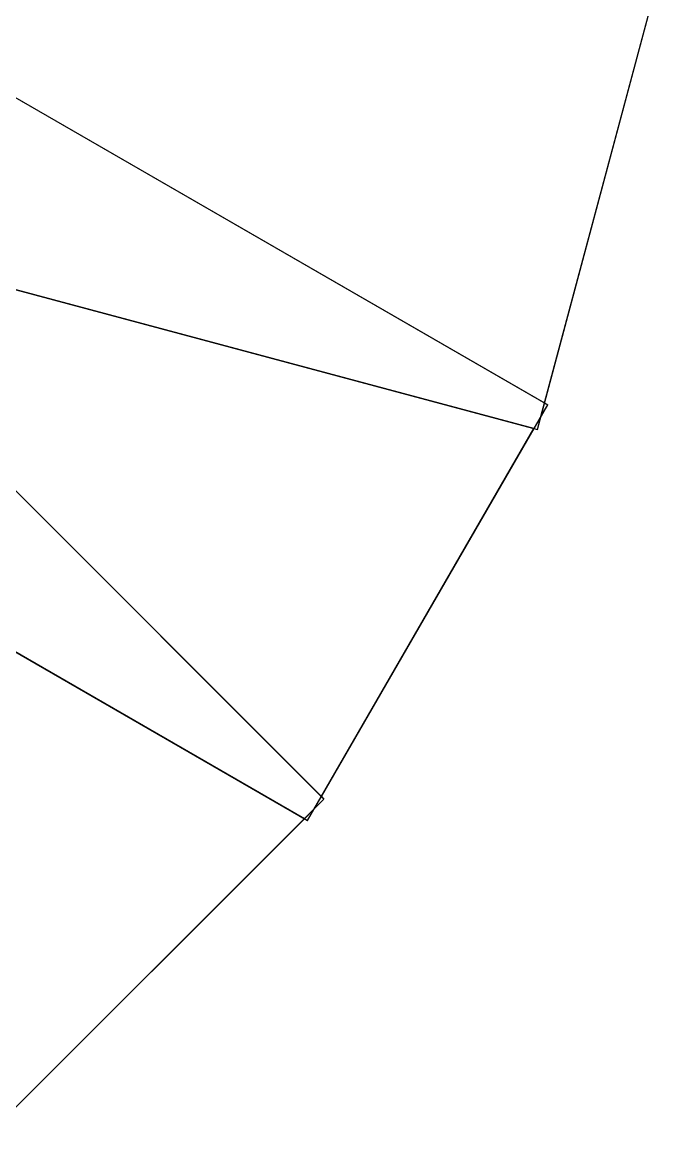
# Model space of a CAD drawing. Header units: millimetres. Extents: x -12.2 to 12.2, y -12.2 to 12.2.
# Drawn here: x 7.68 to 12.21, y -9.82 to -1.91 of the extents above; entities that cross this region are included whole.
import ezdxf

# ---------------------------------------------------------------- set-up
doc = ezdxf.new("R2010")
doc.units = ezdxf.units.MM
doc.layers.add('Part', color=7, linetype='CONTINUOUS')

msp = doc.modelspace()

# ---------------------------------------------------------------- linework, layer by layer
at = {"layer": 'Part'}
for p, q in [((4.9222, -0.8788, 89.25), (11.3776, -4.6058, 89.25)), ((4.9222, -0.8788, 88.5), (11.3999, -4.6187, 88.5)), ((4.9222, -0.8788, 89.25), (11.3776, -4.6058, 89.25)), ((4.9222, -0.8788, 88.5), (11.3999, -4.6187, 88.5)), ((4.9222, -0.8788, 71.25), (11.3776, -4.6058, 71.25)), ((4.9222, -0.8788, 70.5), (11.3999, -4.6187, 70.5)), ((4.9222, -0.8788, 71.25), (11.3776, -4.6058, 71.25)), ((4.9222, -0.8788, 70.5), (11.3999, -4.6187, 70.5)), ((4.9222, -0.8788, 53.25), (11.3776, -4.6058, 53.25)), ((4.9222, -0.8788, 52.5), (11.3999, -4.6187, 52.5)), ((4.9222, -0.8788, 53.25), (11.3776, -4.6058, 53.25)), ((4.9222, -0.8788, 52.5), (11.3999, -4.6187, 52.5)), ((4.9222, -0.8788, 35.25), (11.3776, -4.6058, 35.25)), ((4.9222, -0.8788, 34.5), (11.3999, -4.6187, 34.5)), ((4.9222, -0.8788, 35.25), (11.3776, -4.6058, 35.25)), ((4.9222, -0.8788, 34.5), (11.3999, -4.6187, 34.5)), ((4.9222, -0.8788, 17.25), (11.3776, -4.6058, 17.25)), ((4.9222, -0.8788, 16.5), (11.3999, -4.6187, 16.5)), ((4.9222, -0.8788, 17.25), (11.3776, -4.6058, 17.25)), ((4.9222, -0.8788, 16.5), (11.3999, -4.6187, 16.5)), ((11.3776, -4.6058, 89.25), (12.2069, -1.5108, 89.25)), ((11.3776, -4.6058, 71.25), (12.2069, -1.5108, 71.25)), ((11.3776, -4.6058, 53.25), (12.2069, -1.5108, 53.25)), ((11.3776, -4.6058, 35.25), (12.2069, -1.5108, 35.25)), ((11.3776, -4.6058, 17.25), (12.2069, -1.5108, 17.25)), ((11.3776, -4.6058, 89.25), (12.2069, -1.5108, 89.25)), ((11.3776, -4.6058, 71.25), (12.2069, -1.5108, 71.25)), ((11.3776, -4.6058, 53.25), (12.2069, -1.5108, 53.25)), ((11.3776, -4.6058, 35.25), (12.2069, -1.5108, 35.25)), ((11.3776, -4.6058, 17.25), (12.2069, -1.5108, 17.25)), ((11.3269, -4.795, 19.25), (12.1562, -1.7, 19.25)), ((11.3269, -4.795, 37.25), (12.1562, -1.7, 37.25)), ((11.3269, -4.795, 55.25), (12.1562, -1.7, 55.25)), ((11.3269, -4.795, 73.25), (12.1562, -1.7, 73.25)), ((11.3269, -4.795, 91.25), (12.1562, -1.7, 91.25)), ((11.3269, -4.795, 91.25), (12.1562, -1.7, 91.25)), ((11.3269, -4.795, 73.25), (12.1562, -1.7, 73.25)), ((11.3269, -4.795, 55.25), (12.1562, -1.7, 55.25)), ((11.3269, -4.795, 37.25), (12.1562, -1.7, 37.25)), ((11.3269, -4.795, 19.25), (12.1562, -1.7, 19.25)), ((4.527, -2.1228, 88.5), (9.7978, -7.3936, 88.5)), ((4.527, -2.1228, 87.75), (9.816, -7.4119, 87.75)), ((4.527, -2.1228, 88.5), (9.7978, -7.3936, 88.5)), ((4.527, -2.1228, 87.75), (9.816, -7.4119, 87.75)), ((4.527, -2.1228, 70.5), (9.7978, -7.3936, 70.5)), ((4.527, -2.1228, 69.75), (9.816, -7.4119, 69.75)), ((4.527, -2.1228, 70.5), (9.7978, -7.3936, 70.5)), ((4.527, -2.1228, 69.75), (9.816, -7.4119, 69.75)), ((4.527, -2.1228, 52.5), (9.7978, -7.3936, 52.5)), ((4.527, -2.1228, 51.75), (9.816, -7.4119, 51.75)), ((4.527, -2.1228, 52.5), (9.7978, -7.3936, 52.5)), ((4.527, -2.1228, 51.75), (9.816, -7.4119, 51.75)), ((4.527, -2.1228, 34.5), (9.7978, -7.3936, 34.5)), ((4.527, -2.1228, 33.75), (9.816, -7.4119, 33.75)), ((4.527, -2.1228, 34.5), (9.7978, -7.3936, 34.5)), ((4.527, -2.1228, 33.75), (9.816, -7.4119, 33.75)), ((4.527, -2.1228, 16.5), (9.7978, -7.3936, 16.5)), ((4.527, -2.1228, 15.75), (9.816, -7.4119, 15.75)), ((4.527, -2.1228, 16.5), (9.7978, -7.3936, 16.5)), ((4.527, -2.1228, 15.75), (9.816, -7.4119, 15.75)), ((11.302, -4.7883, 18.5), (4.1019, -2.8591, 18.5)), ((4.1019, -2.8591, 19.25), (11.3269, -4.795, 19.25)), ((11.302, -4.7883, 18.5), (4.1019, -2.8591, 18.5)), ((4.1019, -2.8591, 19.25), (11.3269, -4.795, 19.25)), ((11.302, -4.7883, 36.5), (4.1019, -2.8591, 36.5)), ((4.1019, -2.8591, 37.25), (11.3269, -4.795, 37.25)), ((11.302, -4.7883, 36.5), (4.1019, -2.8591, 36.5)), ((4.1019, -2.8591, 37.25), (11.3269, -4.795, 37.25)), ((11.302, -4.7883, 54.5), (4.1019, -2.8591, 54.5)), ((4.1019, -2.8591, 55.25), (11.3269, -4.795, 55.25)), ((11.302, -4.7883, 54.5), (4.1019, -2.8591, 54.5)), ((4.1019, -2.8591, 55.25), (11.3269, -4.795, 55.25)), ((11.302, -4.7883, 72.5), (4.1019, -2.8591, 72.5)), ((4.1019, -2.8591, 73.25), (11.3269, -4.795, 73.25)), ((11.302, -4.7883, 72.5), (4.1019, -2.8591, 72.5)), ((4.1019, -2.8591, 73.25), (11.3269, -4.795, 73.25)), ((11.302, -4.7883, 90.5), (4.1019, -2.8591, 90.5)), ((4.1019, -2.8591, 91.25), (11.3269, -4.795, 91.25)), ((11.302, -4.7883, 90.5), (4.1019, -2.8591, 90.5)), ((4.1019, -2.8591, 91.25), (11.3269, -4.795, 91.25)), ((9.6776, -7.5503, 17.75), (3.2222, -3.8233, 17.75)), ((3.2222, -3.8233, 18.5), (9.6999, -7.5632, 18.5)), ((9.6776, -7.5503, 17.75), (3.2222, -3.8233, 17.75)), ((3.2222, -3.8233, 18.5), (9.6999, -7.5632, 18.5)), ((9.6776, -7.5503, 35.75), (3.2222, -3.8233, 35.75)), ((3.2222, -3.8233, 36.5), (9.6999, -7.5632, 36.5)), ((9.6776, -7.5503, 35.75), (3.2222, -3.8233, 35.75)), ((3.2222, -3.8233, 36.5), (9.6999, -7.5632, 36.5)), ((9.6776, -7.5503, 53.75), (3.2222, -3.8233, 53.75)), ((3.2222, -3.8233, 54.5), (9.6999, -7.5632, 54.5)), ((9.6776, -7.5503, 53.75), (3.2222, -3.8233, 53.75)), ((3.2222, -3.8233, 54.5), (9.6999, -7.5632, 54.5)), ((9.6776, -7.5503, 71.75), (3.2222, -3.8233, 71.75)), ((3.2222, -3.8233, 72.5), (9.6999, -7.5632, 72.5)), ((9.6776, -7.5503, 71.75), (3.2222, -3.8233, 71.75)), ((3.2222, -3.8233, 72.5), (9.6999, -7.5632, 72.5)), ((9.6776, -7.5503, 89.75), (3.2222, -3.8233, 89.75)), ((3.2222, -3.8233, 90.5), (9.6999, -7.5632, 90.5)), ((9.6776, -7.5503, 89.75), (3.2222, -3.8233, 89.75)), ((3.2222, -3.8233, 90.5), (9.6999, -7.5632, 90.5)), ((9.7978, -7.3936, 88.5), (11.3999, -4.6187, 88.5)), ((9.7978, -7.3936, 70.5), (11.3999, -4.6187, 70.5)), ((9.7978, -7.3936, 52.5), (11.3999, -4.6187, 52.5)), ((9.7978, -7.3936, 34.5), (11.3999, -4.6187, 34.5)), ((9.7978, -7.3936, 16.5), (11.3999, -4.6187, 16.5)), ((9.7978, -7.3936, 88.5), (11.3999, -4.6187, 88.5)), ((9.7978, -7.3936, 70.5), (11.3999, -4.6187, 70.5)), ((9.7978, -7.3936, 52.5), (11.3999, -4.6187, 52.5)), ((9.7978, -7.3936, 34.5), (11.3999, -4.6187, 34.5)), ((9.7978, -7.3936, 16.5), (11.3999, -4.6187, 16.5)), ((11.3518, -4.7021, 90.5), (11.3776, -4.6058, 90.5)), ((11.3518, -4.7021, 90.5), (11.3776, -4.6058, 90.5)), ((11.3518, -4.7021, 72.5), (11.3776, -4.6058, 72.5)), ((11.3518, -4.7021, 72.5), (11.3776, -4.6058, 72.5)), ((11.3518, -4.7021, 54.5), (11.3776, -4.6058, 54.5)), ((11.3518, -4.7021, 54.5), (11.3776, -4.6058, 54.5)), ((11.3518, -4.7021, 36.5), (11.3776, -4.6058, 36.5)), ((11.3518, -4.7021, 36.5), (11.3776, -4.6058, 36.5)), ((11.3518, -4.7021, 18.5), (11.3776, -4.6058, 18.5)), ((11.3518, -4.7021, 18.5), (11.3776, -4.6058, 18.5)), ((11.3518, -4.7021, 90.5), (11.3999, -4.6187, 90.5)), ((11.3518, -4.7021, 90.5), (11.3999, -4.6187, 90.5)), ((11.3518, -4.7021, 72.5), (11.3999, -4.6187, 72.5)), ((11.3518, -4.7021, 72.5), (11.3999, -4.6187, 72.5)), ((11.3518, -4.7021, 54.5), (11.3999, -4.6187, 54.5)), ((11.3518, -4.7021, 54.5), (11.3999, -4.6187, 54.5)), ((11.3518, -4.7021, 36.5), (11.3999, -4.6187, 36.5)), ((11.3518, -4.7021, 36.5), (11.3999, -4.6187, 36.5)), ((11.3518, -4.7021, 18.5), (11.3999, -4.6187, 18.5)), ((11.3518, -4.7021, 18.5), (11.3999, -4.6187, 18.5)), ((11.3776, -4.6058, 90.5), (11.3999, -4.6187, 90.5)), ((11.3776, -4.6058, 90.5), (11.3776, -4.6058, 89.25)), ((11.3776, -4.6058, 72.5), (11.3999, -4.6187, 72.5)), ((11.3776, -4.6058, 72.5), (11.3776, -4.6058, 71.25)), ((11.3776, -4.6058, 54.5), (11.3999, -4.6187, 54.5)), ((11.3776, -4.6058, 54.5), (11.3776, -4.6058, 53.25)), ((11.3776, -4.6058, 36.5), (11.3999, -4.6187, 36.5)), ((11.3776, -4.6058, 36.5), (11.3776, -4.6058, 35.25)), ((11.3776, -4.6058, 18.5), (11.3999, -4.6187, 18.5)), ((11.3776, -4.6058, 18.5), (11.3776, -4.6058, 17.25)), ((11.3776, -4.6058, 90.5), (11.3776, -4.6058, 89.25)), ((11.3776, -4.6058, 90.5), (11.3999, -4.6187, 90.5)), ((11.3776, -4.6058, 72.5), (11.3776, -4.6058, 71.25)), ((11.3776, -4.6058, 72.5), (11.3999, -4.6187, 72.5)), ((11.3776, -4.6058, 54.5), (11.3776, -4.6058, 53.25)), ((11.3776, -4.6058, 54.5), (11.3999, -4.6187, 54.5)), ((11.3776, -4.6058, 36.5), (11.3776, -4.6058, 35.25)), ((11.3776, -4.6058, 36.5), (11.3999, -4.6187, 36.5)), ((11.3776, -4.6058, 18.5), (11.3776, -4.6058, 17.25)), ((11.3776, -4.6058, 18.5), (11.3999, -4.6187, 18.5)), ((11.3999, -4.6187, 88.5), (11.3999, -4.6187, 90.5)), ((11.3999, -4.6187, 70.5), (11.3999, -4.6187, 72.5)), ((11.3999, -4.6187, 52.5), (11.3999, -4.6187, 54.5)), ((11.3999, -4.6187, 34.5), (11.3999, -4.6187, 36.5)), ((11.3999, -4.6187, 16.5), (11.3999, -4.6187, 18.5)), ((11.3999, -4.6187, 88.5), (11.3999, -4.6187, 90.5)), ((11.3999, -4.6187, 70.5), (11.3999, -4.6187, 72.5)), ((11.3999, -4.6187, 52.5), (11.3999, -4.6187, 54.5)), ((11.3999, -4.6187, 34.5), (11.3999, -4.6187, 36.5)), ((11.3999, -4.6187, 16.5), (11.3999, -4.6187, 18.5)), ((11.3518, -4.7021, 89.25), (11.302, -4.7883, 89.25)), ((11.3518, -4.7021, 71.25), (11.302, -4.7883, 71.25)), ((11.3518, -4.7021, 53.25), (11.302, -4.7883, 53.25)), ((11.3518, -4.7021, 35.25), (11.302, -4.7883, 35.25)), ((11.3518, -4.7021, 17.25), (11.302, -4.7883, 17.25)), ((11.3518, -4.7021, 17.25), (11.302, -4.7883, 17.25)), ((11.3518, -4.7021, 35.25), (11.302, -4.7883, 35.25)), ((11.3518, -4.7021, 53.25), (11.302, -4.7883, 53.25)), ((11.3518, -4.7021, 71.25), (11.302, -4.7883, 71.25)), ((11.3518, -4.7021, 89.25), (11.302, -4.7883, 89.25)), ((11.3269, -4.795, 89.25), (11.3518, -4.7021, 89.25)), ((11.3269, -4.795, 71.25), (11.3518, -4.7021, 71.25)), ((11.3269, -4.795, 53.25), (11.3518, -4.7021, 53.25)), ((11.3269, -4.795, 35.25), (11.3518, -4.7021, 35.25)), ((11.3269, -4.795, 17.25), (11.3518, -4.7021, 17.25)), ((11.3269, -4.795, 17.25), (11.3518, -4.7021, 17.25)), ((11.3269, -4.795, 35.25), (11.3518, -4.7021, 35.25)), ((11.3269, -4.795, 53.25), (11.3518, -4.7021, 53.25)), ((11.3269, -4.795, 71.25), (11.3518, -4.7021, 71.25)), ((11.3269, -4.795, 89.25), (11.3518, -4.7021, 89.25)), ((11.3518, -4.7021, 89.25), (11.3518, -4.7021, 90.5)), ((11.3518, -4.7021, 89.25), (11.3518, -4.7021, 90.5)), ((11.3518, -4.7021, 71.25), (11.3518, -4.7021, 72.5)), ((11.3518, -4.7021, 71.25), (11.3518, -4.7021, 72.5)), ((11.3518, -4.7021, 53.25), (11.3518, -4.7021, 54.5)), ((11.3518, -4.7021, 53.25), (11.3518, -4.7021, 54.5)), ((11.3518, -4.7021, 35.25), (11.3518, -4.7021, 36.5)), ((11.3518, -4.7021, 35.25), (11.3518, -4.7021, 36.5)), ((11.3518, -4.7021, 17.25), (11.3518, -4.7021, 18.5)), ((11.3518, -4.7021, 17.25), (11.3518, -4.7021, 18.5)), ((9.6999, -7.5632, 18.5), (11.302, -4.7883, 18.5)), ((9.6999, -7.5632, 36.5), (11.302, -4.7883, 36.5)), ((9.6999, -7.5632, 54.5), (11.302, -4.7883, 54.5)), ((9.6999, -7.5632, 72.5), (11.302, -4.7883, 72.5)), ((9.6999, -7.5632, 90.5), (11.302, -4.7883, 90.5)), ((9.6999, -7.5632, 90.5), (11.302, -4.7883, 90.5)), ((9.6999, -7.5632, 72.5), (11.302, -4.7883, 72.5)), ((9.6999, -7.5632, 54.5), (11.302, -4.7883, 54.5)), ((9.6999, -7.5632, 36.5), (11.302, -4.7883, 36.5)), ((9.6999, -7.5632, 18.5), (11.302, -4.7883, 18.5)), ((11.302, -4.7883, 17.25), (11.3269, -4.795, 17.25)), ((11.302, -4.7883, 17.25), (11.302, -4.7883, 18.5)), ((11.302, -4.7883, 35.25), (11.3269, -4.795, 35.25)), ((11.302, -4.7883, 35.25), (11.302, -4.7883, 36.5)), ((11.302, -4.7883, 53.25), (11.3269, -4.795, 53.25)), ((11.302, -4.7883, 53.25), (11.302, -4.7883, 54.5)), ((11.302, -4.7883, 71.25), (11.3269, -4.795, 71.25)), ((11.302, -4.7883, 71.25), (11.302, -4.7883, 72.5)), ((11.302, -4.7883, 89.25), (11.3269, -4.795, 89.25)), ((11.302, -4.7883, 89.25), (11.302, -4.7883, 90.5)), ((11.302, -4.7883, 89.25), (11.302, -4.7883, 90.5)), ((11.302, -4.7883, 71.25), (11.302, -4.7883, 72.5)), ((11.302, -4.7883, 53.25), (11.302, -4.7883, 54.5)), ((11.302, -4.7883, 35.25), (11.302, -4.7883, 36.5)), ((11.302, -4.7883, 17.25), (11.302, -4.7883, 18.5)), ((11.302, -4.7883, 17.25), (11.3269, -4.795, 17.25)), ((11.302, -4.7883, 35.25), (11.3269, -4.795, 35.25)), ((11.302, -4.7883, 53.25), (11.3269, -4.795, 53.25)), ((11.302, -4.7883, 71.25), (11.3269, -4.795, 71.25)), ((11.302, -4.7883, 89.25), (11.3269, -4.795, 89.25)), ((11.3269, -4.795, 17.25), (11.3269, -4.795, 19.25)), ((11.3269, -4.795, 35.25), (11.3269, -4.795, 37.25)), ((11.3269, -4.795, 53.25), (11.3269, -4.795, 55.25)), ((11.3269, -4.795, 71.25), (11.3269, -4.795, 73.25)), ((11.3269, -4.795, 89.25), (11.3269, -4.795, 91.25)), ((11.3269, -4.795, 89.25), (11.3269, -4.795, 91.25)), ((11.3269, -4.795, 71.25), (11.3269, -4.795, 73.25)), ((11.3269, -4.795, 53.25), (11.3269, -4.795, 55.25)), ((11.3269, -4.795, 35.25), (11.3269, -4.795, 37.25)), ((11.3269, -4.795, 17.25), (11.3269, -4.795, 19.25)), ((7.5503, -9.6776, 87.75), (9.816, -7.4119, 87.75)), ((7.5503, -9.6776, 69.75), (9.816, -7.4119, 69.75)), ((7.5503, -9.6776, 51.75), (9.816, -7.4119, 51.75)), ((7.5503, -9.6776, 33.75), (9.816, -7.4119, 33.75)), ((7.5503, -9.6776, 15.75), (9.816, -7.4119, 15.75)), ((7.5503, -9.6776, 87.75), (9.816, -7.4119, 87.75)), ((7.5503, -9.6776, 69.75), (9.816, -7.4119, 69.75)), ((7.5503, -9.6776, 51.75), (9.816, -7.4119, 51.75)), ((7.5503, -9.6776, 33.75), (9.816, -7.4119, 33.75)), ((7.5503, -9.6776, 15.75), (9.816, -7.4119, 15.75)), ((9.748, -7.4799, 89.75), (9.7978, -7.3936, 89.75)), ((9.748, -7.4799, 89.75), (9.7978, -7.3936, 89.75)), ((9.748, -7.4799, 71.75), (9.7978, -7.3936, 71.75)), ((9.748, -7.4799, 71.75), (9.7978, -7.3936, 71.75)), ((9.748, -7.4799, 53.75), (9.7978, -7.3936, 53.75)), ((9.748, -7.4799, 53.75), (9.7978, -7.3936, 53.75)), ((9.748, -7.4799, 35.75), (9.7978, -7.3936, 35.75)), ((9.748, -7.4799, 35.75), (9.7978, -7.3936, 35.75)), ((9.748, -7.4799, 17.75), (9.7978, -7.3936, 17.75)), ((9.748, -7.4799, 17.75), (9.7978, -7.3936, 17.75)), ((9.748, -7.4799, 89.75), (9.816, -7.4119, 89.75)), ((9.748, -7.4799, 89.75), (9.816, -7.4119, 89.75)), ((9.748, -7.4799, 71.75), (9.816, -7.4119, 71.75)), ((9.748, -7.4799, 71.75), (9.816, -7.4119, 71.75)), ((9.748, -7.4799, 53.75), (9.816, -7.4119, 53.75)), ((9.748, -7.4799, 53.75), (9.816, -7.4119, 53.75)), ((9.748, -7.4799, 35.75), (9.816, -7.4119, 35.75)), ((9.748, -7.4799, 35.75), (9.816, -7.4119, 35.75)), ((9.748, -7.4799, 17.75), (9.816, -7.4119, 17.75)), ((9.748, -7.4799, 17.75), (9.816, -7.4119, 17.75)), ((9.7978, -7.3936, 89.75), (9.816, -7.4119, 89.75)), ((9.7978, -7.3936, 89.75), (9.7978, -7.3936, 88.5)), ((9.7978, -7.3936, 71.75), (9.816, -7.4119, 71.75)), ((9.7978, -7.3936, 71.75), (9.7978, -7.3936, 70.5)), ((9.7978, -7.3936, 53.75), (9.816, -7.4119, 53.75)), ((9.7978, -7.3936, 53.75), (9.7978, -7.3936, 52.5)), ((9.7978, -7.3936, 35.75), (9.816, -7.4119, 35.75)), ((9.7978, -7.3936, 35.75), (9.7978, -7.3936, 34.5)), ((9.7978, -7.3936, 17.75), (9.816, -7.4119, 17.75)), ((9.7978, -7.3936, 17.75), (9.7978, -7.3936, 16.5)), ((9.7978, -7.3936, 89.75), (9.7978, -7.3936, 88.5)), ((9.7978, -7.3936, 89.75), (9.816, -7.4119, 89.75)), ((9.7978, -7.3936, 71.75), (9.7978, -7.3936, 70.5)), ((9.7978, -7.3936, 71.75), (9.816, -7.4119, 71.75)), ((9.7978, -7.3936, 53.75), (9.7978, -7.3936, 52.5)), ((9.7978, -7.3936, 53.75), (9.816, -7.4119, 53.75)), ((9.7978, -7.3936, 35.75), (9.7978, -7.3936, 34.5)), ((9.7978, -7.3936, 35.75), (9.816, -7.4119, 35.75)), ((9.7978, -7.3936, 17.75), (9.7978, -7.3936, 16.5)), ((9.7978, -7.3936, 17.75), (9.816, -7.4119, 17.75)), ((9.816, -7.4119, 87.75), (9.816, -7.4119, 89.75)), ((9.816, -7.4119, 69.75), (9.816, -7.4119, 71.75)), ((9.816, -7.4119, 51.75), (9.816, -7.4119, 53.75)), ((9.816, -7.4119, 33.75), (9.816, -7.4119, 35.75)), ((9.816, -7.4119, 15.75), (9.816, -7.4119, 17.75)), ((9.816, -7.4119, 87.75), (9.816, -7.4119, 89.75)), ((9.816, -7.4119, 69.75), (9.816, -7.4119, 71.75)), ((9.816, -7.4119, 51.75), (9.816, -7.4119, 53.75)), ((9.816, -7.4119, 33.75), (9.816, -7.4119, 35.75)), ((9.816, -7.4119, 15.75), (9.816, -7.4119, 17.75)), ((9.748, -7.4799, 88.5), (9.6776, -7.5503, 88.5)), ((9.748, -7.4799, 70.5), (9.6776, -7.5503, 70.5)), ((9.748, -7.4799, 52.5), (9.6776, -7.5503, 52.5)), ((9.748, -7.4799, 34.5), (9.6776, -7.5503, 34.5)), ((9.748, -7.4799, 16.5), (9.6776, -7.5503, 16.5)), ((9.748, -7.4799, 16.5), (9.6776, -7.5503, 16.5)), ((9.748, -7.4799, 34.5), (9.6776, -7.5503, 34.5)), ((9.748, -7.4799, 52.5), (9.6776, -7.5503, 52.5)), ((9.748, -7.4799, 70.5), (9.6776, -7.5503, 70.5)), ((9.748, -7.4799, 88.5), (9.6776, -7.5503, 88.5)), ((9.6999, -7.5632, 88.5), (9.748, -7.4799, 88.5)), ((9.6999, -7.5632, 70.5), (9.748, -7.4799, 70.5)), ((9.6999, -7.5632, 52.5), (9.748, -7.4799, 52.5)), ((9.6999, -7.5632, 34.5), (9.748, -7.4799, 34.5)), ((9.6999, -7.5632, 16.5), (9.748, -7.4799, 16.5)), ((9.6999, -7.5632, 16.5), (9.748, -7.4799, 16.5)), ((9.6999, -7.5632, 34.5), (9.748, -7.4799, 34.5)), ((9.6999, -7.5632, 52.5), (9.748, -7.4799, 52.5)), ((9.6999, -7.5632, 70.5), (9.748, -7.4799, 70.5)), ((9.6999, -7.5632, 88.5), (9.748, -7.4799, 88.5)), ((9.748, -7.4799, 88.5), (9.748, -7.4799, 89.75)), ((9.748, -7.4799, 88.5), (9.748, -7.4799, 89.75)), ((9.748, -7.4799, 70.5), (9.748, -7.4799, 71.75)), ((9.748, -7.4799, 70.5), (9.748, -7.4799, 71.75)), ((9.748, -7.4799, 52.5), (9.748, -7.4799, 53.75)), ((9.748, -7.4799, 52.5), (9.748, -7.4799, 53.75)), ((9.748, -7.4799, 34.5), (9.748, -7.4799, 35.75)), ((9.748, -7.4799, 34.5), (9.748, -7.4799, 35.75)), ((9.748, -7.4799, 16.5), (9.748, -7.4799, 17.75)), ((9.748, -7.4799, 16.5), (9.748, -7.4799, 17.75)), ((7.4119, -9.816, 17.75), (9.6776, -7.5503, 17.75)), ((7.4119, -9.816, 35.75), (9.6776, -7.5503, 35.75)), ((7.4119, -9.816, 53.75), (9.6776, -7.5503, 53.75)), ((7.4119, -9.816, 71.75), (9.6776, -7.5503, 71.75)), ((7.4119, -9.816, 89.75), (9.6776, -7.5503, 89.75)), ((7.4119, -9.816, 89.75), (9.6776, -7.5503, 89.75)), ((7.4119, -9.816, 71.75), (9.6776, -7.5503, 71.75)), ((7.4119, -9.816, 53.75), (9.6776, -7.5503, 53.75)), ((7.4119, -9.816, 35.75), (9.6776, -7.5503, 35.75)), ((7.4119, -9.816, 17.75), (9.6776, -7.5503, 17.75)), ((9.6776, -7.5503, 16.5), (9.6999, -7.5632, 16.5)), ((9.6776, -7.5503, 16.5), (9.6776, -7.5503, 17.75)), ((9.6776, -7.5503, 34.5), (9.6999, -7.5632, 34.5)), ((9.6776, -7.5503, 34.5), (9.6776, -7.5503, 35.75)), ((9.6776, -7.5503, 52.5), (9.6999, -7.5632, 52.5)), ((9.6776, -7.5503, 52.5), (9.6776, -7.5503, 53.75)), ((9.6776, -7.5503, 70.5), (9.6999, -7.5632, 70.5)), ((9.6776, -7.5503, 70.5), (9.6776, -7.5503, 71.75)), ((9.6776, -7.5503, 88.5), (9.6999, -7.5632, 88.5)), ((9.6776, -7.5503, 88.5), (9.6776, -7.5503, 89.75)), ((9.6776, -7.5503, 88.5), (9.6776, -7.5503, 89.75)), ((9.6776, -7.5503, 70.5), (9.6776, -7.5503, 71.75)), ((9.6776, -7.5503, 52.5), (9.6776, -7.5503, 53.75)), ((9.6776, -7.5503, 34.5), (9.6776, -7.5503, 35.75)), ((9.6776, -7.5503, 16.5), (9.6776, -7.5503, 17.75)), ((9.6776, -7.5503, 16.5), (9.6999, -7.5632, 16.5)), ((9.6776, -7.5503, 34.5), (9.6999, -7.5632, 34.5)), ((9.6776, -7.5503, 52.5), (9.6999, -7.5632, 52.5)), ((9.6776, -7.5503, 70.5), (9.6999, -7.5632, 70.5)), ((9.6776, -7.5503, 88.5), (9.6999, -7.5632, 88.5)), ((9.6999, -7.5632, 16.5), (9.6999, -7.5632, 18.5)), ((9.6999, -7.5632, 34.5), (9.6999, -7.5632, 36.5)), ((9.6999, -7.5632, 52.5), (9.6999, -7.5632, 54.5)), ((9.6999, -7.5632, 70.5), (9.6999, -7.5632, 72.5)), ((9.6999, -7.5632, 88.5), (9.6999, -7.5632, 90.5)), ((9.6999, -7.5632, 88.5), (9.6999, -7.5632, 90.5)), ((9.6999, -7.5632, 70.5), (9.6999, -7.5632, 72.5)), ((9.6999, -7.5632, 52.5), (9.6999, -7.5632, 54.5)), ((9.6999, -7.5632, 34.5), (9.6999, -7.5632, 36.5)), ((9.6999, -7.5632, 16.5), (9.6999, -7.5632, 18.5))]:
    msp.add_line(p, q, dxfattribs=at)

doc.saveas('drawing.dxf')
